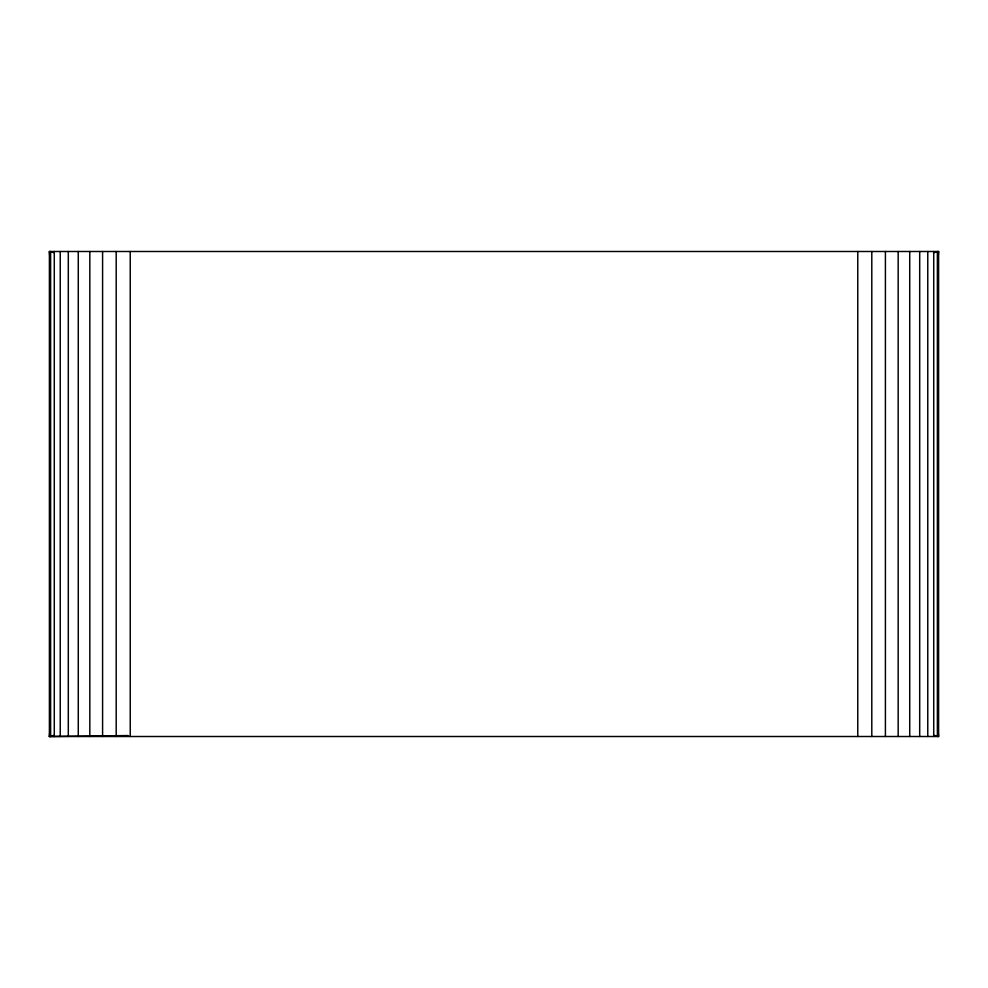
<?xml version="1.0" encoding="UTF-8"?>
<svg xmlns="http://www.w3.org/2000/svg" width="988" height="988" viewBox="0 0 988 988"><rect width="100%" height="100%" fill="white"/><g stroke="black" fill="none" stroke-linecap="round" stroke-linejoin="round"><path stroke-width="1.48" d="M128.107 735.566L49.4 736.505L49.4 251.495L938.6 251.495L938.6 736.505L49.4 736.505L49.919 730.367M938.081 257.633L938.6 251.495L934.105 252.619M49.4 736.505L53.895 735.381M53.895 252.619L49.4 251.495L49.919 257.633M934.105 735.381L938.6 736.505L938.081 730.367M937.377 251.495L937.377 736.505M933.722 251.495L933.722 736.505M927.769 251.495L927.769 736.505M919.692 251.495L919.692 736.505M909.726 251.495L909.726 736.505M898.178 251.495L898.178 736.505M885.409 251.495L885.409 736.505M871.799 251.495L871.799 736.505M857.769 251.495L857.769 736.505M130.231 251.495L130.231 736.505M116.201 251.495L116.201 736.505M102.591 251.495L102.591 736.505M89.822 251.495L89.822 736.505M78.274 251.495L78.274 736.505M68.308 251.495L68.308 736.505M60.231 251.495L60.231 736.505M54.278 251.495L54.278 736.505M50.623 251.495L50.623 736.505"/></g></svg>
